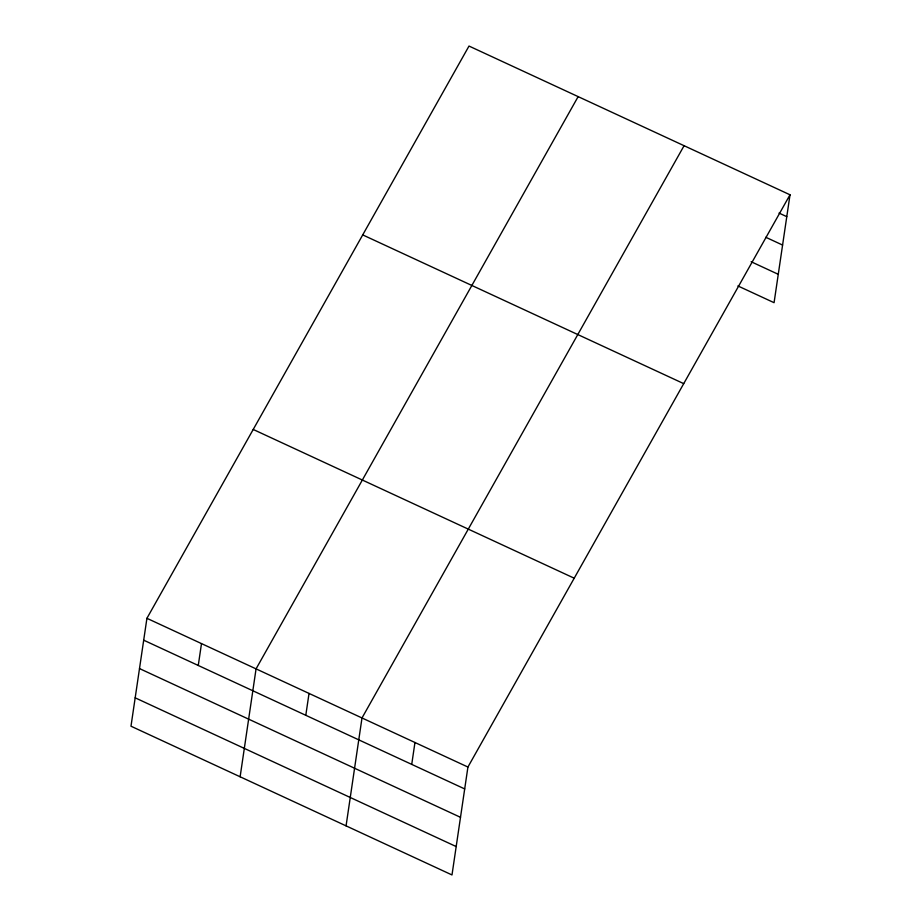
<?xml version="1.0" encoding="UTF-8"?>
<svg xmlns="http://www.w3.org/2000/svg" width="921" height="921" viewBox="0 0 921 921"><rect width="100%" height="100%" fill="white"/><g stroke="black" fill="none" stroke-linecap="round" stroke-linejoin="round"><path stroke-width="1.38" d="M146.923 618.313L130.989 726.208L451.992 874.95L467.926 767.043L790.011 194.792L469.008 46.05L146.923 618.313L467.926 767.043M198.268 665.48L201.492 643.595M240.128 776.783L256.061 668.876L578.146 96.624M305.795 715.306L309.03 693.421M346.066 825.872L361.999 717.966L684.084 145.702M411.733 764.384L414.957 742.499M790.011 194.792L774.077 302.687L737.905 285.936M779.028 213.073L786.776 216.665M765.788 237.273L782.585 245.055M751.133 261.737L778.268 274.308M362.724 234.901L683.716 383.631M253.217 429.462L574.209 578.204M143.699 640.187L464.691 788.929M139.497 668.577L460.5 817.318M135.18 697.83L456.183 846.56"/></g></svg>
